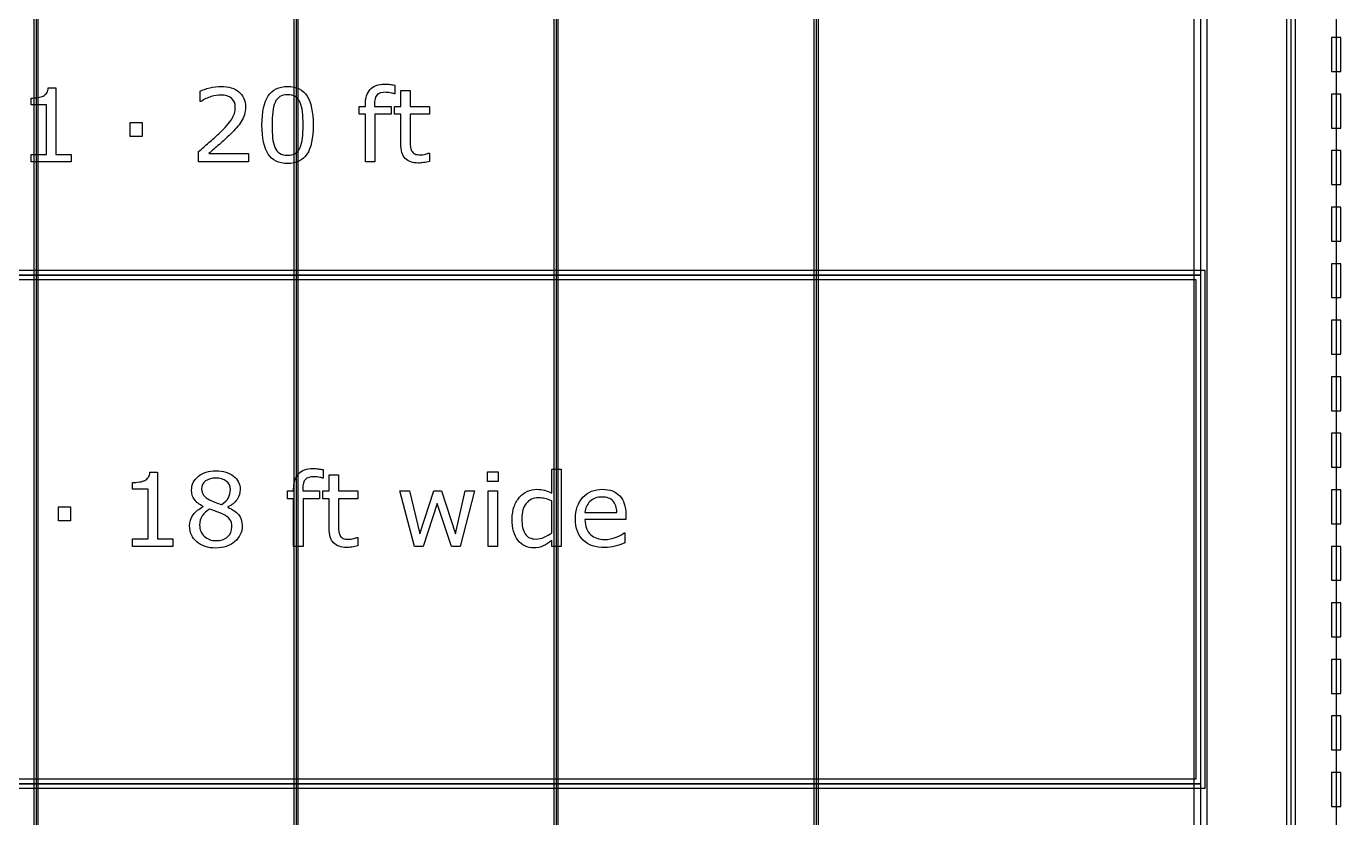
# Model space of a CAD drawing. Extents: x -13 to 750, y 12 to 2314.
# Drawn here: x 164.1 to 280.4, y 2150.9 to 2220.9 of the extents above; entities that cross this region are included whole.
import ezdxf

# ---------------------------------------------------------------- set-up
doc = ezdxf.new("R2010")
doc.units = 0
doc.layers.get('0').update_dxf_attribs({"linetype": 'CONTINUOUS'})

msp = doc.modelspace()

# ---------------------------------------------------------------- linework, layer by layer
at = {"color": 7}
for points in [[(43.400391, 2296.489609), (43.400391, 1844.29039), (268.59961, 1844.29039), (268.59961, 2296.489609)], [(44.599609, 2295.290391), (267.40039, 2295.290391), (267.40039, 1845.48961), (44.599609, 1845.48961)], [(275.59961, 2295.89), (275.59961, 1844.89), (276.40039, 1844.89), (276.40039, 2295.89)], [(164.80078, 2269.89), (164.80078, 2011.89), (165.19922, 2011.89), (165.19922, 2269.89)], [(187.80078, 2269.89), (187.80078, 2011.89), (188.19922, 2011.89), (188.19922, 2269.89)], [(210.80078, 2269.89), (210.80078, 2011.89), (211.19922, 2011.89), (211.19922, 2269.89)], [(233.80078, 2269.89), (233.80078, 2011.89), (234.19922, 2011.89), (234.19922, 2269.89)], [(44, 2224.89), (268, 2224.89), (268, 2198.89), (44, 2198.89)], [(279.59961, 2219.89), (279.59961, 2216.89), (280.40039, 2216.89), (280.40039, 2219.89)], [(279.59961, 2214.89), (279.59961, 2211.89), (280.40039, 2211.89), (280.40039, 2214.89)], [(174.38892, 2211.13561), (173.33862, 2211.13561), (173.33862, 2212.37926), (174.38892, 2212.37926)], [(189.51489, 2212.16393), (189.51489, 2212.16393)], [(188.35912, 2210.16881), (188.35912, 2210.16881)], [(279.59961, 2209.89), (279.59961, 2206.89), (280.40039, 2206.89), (280.40039, 2209.89)], [(279.59961, 2204.89), (279.59961, 2201.89), (280.40039, 2201.89), (280.40039, 2204.89)], [(279.59961, 2199.89), (279.59961, 2196.89), (280.40039, 2196.89), (280.40039, 2199.89)], [(43.599609, 2199.29039), (43.599609, 2153.48961), (268.40039, 2153.48961), (268.40039, 2199.29039)], [(44, 2198.89), (268, 2198.89), (268, 2153.89), (44, 2153.89)], [(44.400391, 2198.48961), (267.59961, 2198.48961), (267.59961, 2154.29039), (44.400391, 2154.29039)], [(279.59961, 2194.89), (279.59961, 2191.89), (280.40039, 2191.89), (280.40039, 2194.89)], [(279.59961, 2189.89), (279.59961, 2186.89), (280.40039, 2186.89), (280.40039, 2189.89)], [(279.59961, 2184.89), (279.59961, 2181.89), (280.40039, 2181.89), (280.40039, 2184.89)], [(205.87354, 2180.62047), (204.94189, 2180.62047), (204.94189, 2181.4774), (205.87354, 2181.4774)], [(182.19141, 2179.90855), (182.19141, 2179.90855)], [(279.59961, 2179.89), (279.59961, 2176.89), (280.40039, 2176.89), (280.40039, 2179.89)], [(203.79492, 2179.79869), (202.51611, 2174.89), (201.75146, 2174.89), (200.49023, 2178.67369), (199.23779, 2174.89), (198.47754, 2174.89), (197.18555, 2179.79869), (198.04687, 2179.79869), (198.94775, 2175.99742), (200.17383, 2179.79869), (200.85498, 2179.79869), (202.11182, 2175.99742), (202.96436, 2179.79869)], [(205.8208, 2174.89), (204.99463, 2174.89), (204.99463, 2179.79869), (205.8208, 2179.79869)], [(168.0498, 2177.13556), (166.99951, 2177.13556), (166.99951, 2178.37921), (168.0498, 2178.37921)], [(182.32764, 2176.63023), (182.32764, 2176.63023)], [(183.23291, 2176.71372), (183.23291, 2176.71372)], [(210.61084, 2176.09847), (210.61084, 2176.09847)], [(279.59961, 2174.89), (279.59961, 2171.89), (280.40039, 2171.89), (280.40039, 2174.89)], [(279.59961, 2169.89), (279.59961, 2166.89), (280.40039, 2166.89), (280.40039, 2169.89)], [(279.59961, 2164.89), (279.59961, 2161.89), (280.40039, 2161.89), (280.40039, 2164.89)], [(279.59961, 2159.89), (279.59961, 2156.89), (280.40039, 2156.89), (280.40039, 2159.89)], [(279.59961, 2154.89), (279.59961, 2151.89), (280.40039, 2151.89), (280.40039, 2154.89)], [(44, 2153.89), (268, 2153.89), (268, 2127.89), (44, 2127.89)]]:
    msp.add_lwpolyline(points, close=True, dxfattribs=at)
for points in [[(276, 2295.89), (276, 1844.89)], [(165, 2269.89), (165, 2011.89)], [(188, 2269.89), (188, 2011.89)], [(211, 2269.89), (211, 2011.89)], [(234, 2269.89), (234, 2011.89)], [(280, 2269.89), (280, 2011.89)], [(166.08765, 2215.45539), (166.7688, 2215.45539), (166.7688, 2209.55793), (168.10474, 2209.55793), (168.10474, 2208.89)], [(179.57886, 2214.23814), (179.53496, 2214.23814), (179.53496, 2215.161)], [(196.72632, 2214.92809), (196.68242, 2214.92809)], [(197.26685, 2210.49395), (197.26685, 2213.10431), (196.70874, 2213.10431), (196.70874, 2213.79864), (197.26685, 2213.79864), (197.26685, 2215.20929), (198.09302, 2215.20929), (198.09302, 2213.79864), (199.7981, 2213.79864), (199.7981, 2213.10431), (198.09302, 2213.10431), (198.09302, 2210.86749)], [(196.72637, 2215.68394), (196.72632, 2214.92809)], [(168.10474, 2208.89), (164.56274, 2208.89), (164.56274, 2209.55797), (165.92505, 2209.55797), (165.92505, 2213.94371), (164.56274, 2213.94371), (164.56274, 2214.54137)], [(194.92901, 2213.96564), (194.92901, 2213.79865), (196.41875, 2213.79865), (196.41875, 2213.10432), (194.95537, 2213.10432), (194.95537, 2208.89), (194.1292, 2208.89), (194.1292, 2213.10436), (193.57109, 2213.10436), (193.57109, 2213.79869), (194.1292, 2213.79869), (194.1292, 2213.96129)], [(183.802, 2208.89), (179.37231, 2208.89), (179.37231, 2209.80846)], [(180.28201, 2209.64146), (183.80203, 2209.64146), (183.802, 2208.89)], [(199.75417, 2209.67654), (199.79807, 2209.67654), (199.7981, 2208.93395)], [(175.07227, 2181.45539), (175.75342, 2181.45539), (175.75342, 2175.55793), (177.08936, 2175.55793), (177.08936, 2174.89)], [(190.92773, 2176.49405), (190.92773, 2179.10441), (190.36963, 2179.10441), (190.36963, 2179.79874), (190.92773, 2179.79874), (190.92773, 2181.20939), (191.75391, 2181.20939), (191.75391, 2179.79874), (193.45898, 2179.79874), (193.45898, 2179.10441), (191.75391, 2179.10441), (191.75391, 2176.86759)], [(190.38716, 2181.68394), (190.38721, 2180.92809)], [(210.61084, 2179.60093), (210.61084, 2181.72788), (211.43701, 2181.72788), (211.43701, 2174.89)], [(177.08936, 2174.89), (173.54736, 2174.89), (173.54736, 2175.55797), (174.90967, 2175.55797), (174.90967, 2179.94371), (173.54736, 2179.94371), (173.54736, 2180.54137)], [(188.58979, 2179.96564), (188.58979, 2179.79865), (190.07954, 2179.79865), (190.07954, 2179.10432), (188.61616, 2179.10432), (188.61616, 2174.89), (187.78999, 2174.89), (187.78999, 2179.10436), (187.23188, 2179.10436), (187.23188, 2179.79869), (187.78999, 2179.79869), (187.78999, 2179.96129)], [(190.38721, 2180.92809), (190.34321, 2180.92809)], [(210.61084, 2176.0985), (210.61084, 2178.91539)], [(179.79199, 2178.38365), (179.79199, 2178.41005)], [(181.96729, 2178.37489), (181.96729, 2178.34849)], [(213.55518, 2177.89146), (216.36768, 2177.89146)], [(217.17182, 2177.70689), (217.17187, 2177.25865)], [(217.17187, 2177.25865), (213.55518, 2177.25865)], [(193.41507, 2175.67664), (193.45897, 2175.67664), (193.45898, 2174.93395)], [(211.43701, 2174.89), (210.61084, 2174.89), (210.61084, 2175.40416)], [(217.03125, 2176.08971), (217.07515, 2176.08971), (217.07515, 2175.18883)]]:
    msp.add_lwpolyline(points, dxfattribs=at)
for points in [[(165.63501, 2214.7215), (165.769777, 2214.794747), (165.875247, 2214.887033), (165.95142, 2214.99836)], [(165.95142, 2214.99836), (166.03052, 2215.11262), (166.07593, 2215.264963), (166.08765, 2215.45539)], [(179.53496, 2215.161), (179.742967, 2215.263533), (180.019823, 2215.357283), (180.36553, 2215.44225)], [(180.36553, 2215.44225), (180.714163, 2215.52721), (181.051077, 2215.56969), (181.37627, 2215.56969)], [(181.35425, 2214.80943), (181.08765, 2214.80943), (180.799077, 2214.762557), (180.48853, 2214.66881)], [(182.29028, 2214.51939), (182.067627, 2214.71275), (181.755617, 2214.80943), (181.35425, 2214.80943)], [(181.37627, 2215.56969), (182.04717, 2215.56969), (182.57305, 2215.40709), (182.95391, 2215.08189)], [(182.95391, 2215.08189), (183.33477, 2214.75963), (183.5252, 2214.321643), (183.5252, 2213.76793)], [(185.53784, 2214.73033), (185.904053, 2215.28697), (186.475343, 2215.56529), (187.25171, 2215.56529)], [(187.25171, 2214.8402), (186.976317, 2214.8402), (186.7478, 2214.78307), (186.56616, 2214.66881)], [(187.25171, 2215.56529), (188.036863, 2215.56529), (188.609617, 2215.282577), (188.96997, 2214.71715)], [(187.93286, 2214.66881), (187.75708, 2214.78307), (187.53003, 2214.8402), (187.25171, 2214.8402)], [(194.1292, 2213.96129), (194.1292, 2214.544297), (194.27422, 2214.991073), (194.56426, 2215.30162)], [(194.56426, 2215.30162), (194.8543, 2215.6151), (195.273243, 2215.77184), (195.82109, 2215.77184)], [(195.16631, 2214.81379), (195.00811, 2214.658517), (194.92901, 2214.3758), (194.92901, 2213.96564)], [(195.93975, 2215.05109), (195.585257, 2215.05109), (195.327443, 2214.97199), (195.16631, 2214.81379)], [(195.82109, 2215.77184), (196.005663, 2215.77184), (196.171193, 2215.76304), (196.31768, 2215.74544)], [(196.32647, 2215.00719), (196.179983, 2215.036457), (196.051077, 2215.05109), (195.93975, 2215.05109)], [(196.31768, 2215.74544), (196.467093, 2215.72784), (196.603323, 2215.70734), (196.72637, 2215.68394)], [(196.68242, 2214.92809), (196.5916, 2214.95449), (196.47295, 2214.980857), (196.32647, 2215.00719)], [(164.56274, 2214.54137), (164.747313, 2214.54137), (164.94507, 2214.556003), (165.15601, 2214.58527)], [(165.15601, 2214.58527), (165.366943, 2214.61747), (165.52661, 2214.66288), (165.63501, 2214.7215)], [(180.48853, 2214.66881), (180.177983, 2214.575057), (179.87476, 2214.4315), (179.57886, 2214.23814)], [(182.62866, 2213.72398), (182.62866, 2214.063827), (182.515867, 2214.328963), (182.29028, 2214.51939)], [(182.31665, 2212.68248), (182.524657, 2213.004747), (182.62866, 2213.351913), (182.62866, 2213.72398)], [(183.5252, 2213.76793), (183.5252, 2213.518903), (183.492967, 2213.285993), (183.4285, 2213.0692)], [(184.98853, 2212.15514), (184.98853, 2213.318227), (185.171633, 2214.176623), (185.53784, 2214.73033)], [(186.13989, 2214.15025), (186.040283, 2213.933457), (185.971437, 2213.650743), (185.93335, 2213.30211)], [(186.56616, 2214.66881), (186.387453, 2214.55455), (186.245363, 2214.381697), (186.13989, 2214.15025)], [(188.35474, 2214.15904), (188.2522, 2214.384627), (188.111573, 2214.55455), (187.93286, 2214.66881)], [(188.56567, 2213.32408), (188.530537, 2213.652207), (188.460227, 2213.930527), (188.35474, 2214.15904)], [(188.96997, 2214.71715), (189.33325, 2214.15465), (189.51489, 2213.303577), (189.51489, 2212.16393)], [(181.16089, 2211.38609), (181.72339, 2211.931017), (182.108643, 2212.363147), (182.31665, 2212.68248)], [(183.15164, 2212.45836), (183.03738, 2212.27672), (182.902613, 2212.09801), (182.74734, 2211.92223)], [(183.4285, 2213.0692), (183.366967, 2212.855333), (183.27468, 2212.65172), (183.15164, 2212.45836)], [(185.93335, 2213.30211), (185.898217, 2212.953477), (185.88065, 2212.571153), (185.88065, 2212.15514)], [(188.62277, 2212.16393), (188.62277, 2212.609237), (188.603737, 2212.995953), (188.56567, 2213.32408)], [(180.29517, 2210.59947), (180.605717, 2210.863143), (180.89429, 2211.12535), (181.16089, 2211.38609)], [(182.18924, 2211.33775), (181.87576, 2211.030137), (181.55203, 2210.73131), (181.21805, 2210.44127)], [(182.74734, 2211.92223), (182.595, 2211.746443), (182.408967, 2211.551617), (182.18924, 2211.33775)], [(185.52905, 2209.58873), (185.168703, 2210.14537), (184.98853, 2211.00084), (184.98853, 2212.15514)], [(185.88065, 2212.15514), (185.88065, 2211.698107), (185.89675, 2211.31578), (185.92895, 2211.00816)], [(188.56567, 2211.00377), (188.603737, 2211.326037), (188.62277, 2211.712757), (188.62277, 2212.16393)], [(189.51489, 2212.16393), (189.51489, 2210.989123), (189.33032, 2210.12633), (188.96118, 2209.57555)], [(179.37231, 2209.80846), (179.67993, 2210.072127), (179.98755, 2210.335797), (180.29517, 2210.59947)], [(181.21805, 2210.44127), (180.884063, 2210.154163), (180.57205, 2209.88756), (180.28201, 2209.64146)], [(185.92895, 2211.00816), (185.96115, 2210.700547), (186.029997, 2210.425157), (186.13549, 2210.18199)], [(186.13549, 2210.18199), (186.23217, 2209.953477), (186.3684, 2209.77916), (186.54418, 2209.65904)], [(187.93725, 2209.65025), (188.11889, 2209.76451), (188.259513, 2209.937363), (188.35912, 2210.16881)], [(188.35913, 2210.16881), (188.46167, 2210.406117), (188.530517, 2210.684437), (188.56567, 2211.00377)], [(197.65796, 2209.19757), (197.39722, 2209.467097), (197.26685, 2209.899223), (197.26685, 2210.49395)], [(198.09302, 2210.86749), (198.09302, 2210.609677), (198.098887, 2210.407527), (198.11062, 2210.26104)], [(198.11062, 2210.26104), (198.122353, 2210.117487), (198.163367, 2209.982723), (198.23366, 2209.85675)], [(187.25171, 2208.75377), (186.46655, 2208.75377), (185.89233, 2209.03209), (185.52905, 2209.58873)], [(186.54418, 2209.65904), (186.722893, 2209.538927), (186.958733, 2209.47887), (187.2517, 2209.47887)], [(187.2517, 2209.47887), (187.527087, 2209.47887), (187.755603, 2209.535997), (187.93725, 2209.65025)], [(188.96118, 2209.57555), (188.594973, 2209.027697), (188.02515, 2208.75377), (187.25171, 2208.75377)], [(198.80054, 2208.79327), (198.29956, 2208.79327), (197.9187, 2208.928037), (197.65796, 2209.19757)], [(198.23366, 2209.85675), (198.298127, 2209.739563), (198.386017, 2209.653137), (198.49733, 2209.59747)], [(198.49733, 2209.59747), (198.61159, 2209.544737), (198.784443, 2209.51837), (199.01589, 2209.51837)], [(199.01589, 2209.51837), (199.150657, 2209.51837), (199.29128, 2209.537403), (199.43776, 2209.57547)], [(199.7981, 2208.93395), (199.642827, 2208.89295), (199.472903, 2208.859257), (199.28833, 2208.83287)], [(199.43776, 2209.57547), (199.584247, 2209.61647), (199.689717, 2209.65016), (199.75417, 2209.67654)], [(199.28833, 2208.83287), (199.10669, 2208.80647), (198.944093, 2208.79327), (198.80054, 2208.79327)], [(174.93604, 2180.99836), (175.01514, 2181.11262), (175.06055, 2181.264963), (175.07227, 2181.45539)], [(178.75928, 2179.86024), (178.75928, 2180.352433), (178.961427, 2180.76259), (179.36572, 2181.09071)], [(179.36572, 2181.09071), (179.77002, 2181.418837), (180.28418, 2181.5829), (180.9082, 2181.5829)], [(180.9082, 2181.5829), (181.56152, 2181.5829), (182.083007, 2181.426163), (182.47266, 2181.11269)], [(182.47266, 2181.11269), (182.862307, 2180.79921), (183.05713, 2180.40077), (183.05713, 2179.91737)], [(187.78999, 2179.96129), (187.78999, 2180.544297), (187.93501, 2180.991073), (188.22505, 2181.30162)], [(188.22505, 2181.30162), (188.51509, 2181.6151), (188.934033, 2181.77184), (189.48188, 2181.77184)], [(189.60054, 2181.05109), (189.246047, 2181.05109), (188.988233, 2180.97199), (188.8271, 2180.81379)], [(189.48188, 2181.77184), (189.666453, 2181.77184), (189.831983, 2181.76304), (189.97847, 2181.74544)], [(189.98725, 2181.00719), (189.84077, 2181.036457), (189.711867, 2181.05109), (189.60054, 2181.05109)], [(189.97847, 2181.74544), (190.127883, 2181.72784), (190.264113, 2181.70734), (190.38716, 2181.68394)], [(173.54736, 2180.54137), (173.731933, 2180.54137), (173.929687, 2180.556003), (174.14062, 2180.58527)], [(174.14062, 2180.58527), (174.35156, 2180.61747), (174.51123, 2180.66288), (174.61963, 2180.7215)], [(174.61963, 2180.7215), (174.754397, 2180.794747), (174.859867, 2180.887033), (174.93604, 2180.99836)], [(179.99414, 2180.6732), (179.759767, 2180.49742), (179.64258, 2180.260117), (179.64258, 2179.96129)], [(179.64258, 2179.96129), (179.64258, 2179.75035), (179.701173, 2179.567243), (179.81836, 2179.41197)], [(180.90381, 2180.93688), (180.53467, 2180.93688), (180.231447, 2180.848987), (179.99414, 2180.6732)], [(181.82666, 2180.65563), (181.586427, 2180.84313), (181.27881, 2180.93688), (180.90381, 2180.93688)], [(182.19141, 2179.90855), (182.19141, 2180.22203), (182.069827, 2180.471057), (181.82666, 2180.65563)], [(182.02441, 2179.18785), (182.135743, 2179.395857), (182.19141, 2179.63609), (182.19141, 2179.90855)], [(183.05713, 2179.91737), (183.05713, 2179.621477), (182.964843, 2179.329973), (182.78027, 2179.04286)], [(188.8271, 2180.81379), (188.668893, 2180.658517), (188.58979, 2180.3758), (188.58979, 2179.96564)], [(190.34321, 2180.92809), (190.25239, 2180.954423), (190.133737, 2180.98079), (189.98725, 2181.00719)], [(208.4707, 2179.75914), (208.737307, 2179.876327), (209.012697, 2179.93492), (209.29687, 2179.93492)], [(209.29687, 2179.93492), (209.554683, 2179.93492), (209.7832, 2179.907087), (209.98242, 2179.85142)], [(213.37056, 2179.2274), (213.810013, 2179.69908), (214.38716, 2179.93492), (215.102, 2179.93492)], [(215.102, 2179.93492), (215.764107, 2179.93492), (216.273873, 2179.74156), (216.6313, 2179.35484)], [(179.00977, 2179.02528), (178.842777, 2179.24794), (178.75928, 2179.52626), (178.75928, 2179.86024)], [(179.79199, 2178.41005), (179.44043, 2178.59755), (179.17969, 2178.802627), (179.00977, 2179.02528)], [(179.81836, 2179.41197), (179.93848, 2179.25963), (180.118657, 2179.1234), (180.35889, 2179.00328)], [(180.35889, 2179.00328), (180.467283, 2178.950547), (180.622557, 2178.8817), (180.82471, 2178.79674)], [(180.82471, 2178.79674), (181.029783, 2178.71178), (181.229, 2178.641467), (181.42236, 2178.5858)], [(181.42236, 2178.5858), (181.7124, 2178.77916), (181.913083, 2178.979843), (182.02441, 2179.18785)], [(182.78027, 2179.04286), (182.595703, 2178.75868), (182.32471, 2178.536023), (181.96729, 2178.37489)], [(207.29297, 2178.41881), (207.413083, 2178.744003), (207.574217, 2179.02086), (207.77637, 2179.24938)], [(207.77637, 2179.24938), (207.97559, 2179.472033), (208.207033, 2179.641953), (208.4707, 2179.75914)], [(209.4375, 2179.17903), (208.974607, 2179.17903), (208.614257, 2179.017897), (208.35645, 2178.69563)], [(210.01318, 2179.12193), (209.8374, 2179.159997), (209.645507, 2179.17903), (209.4375, 2179.17903)], [(209.98242, 2179.85142), (210.18164, 2179.798687), (210.391113, 2179.71519), (210.61084, 2179.60093)], [(210.61084, 2178.91539), (210.388187, 2179.014997), (210.188967, 2179.083843), (210.01318, 2179.12193)], [(212.71577, 2177.31578), (212.71577, 2178.118513), (212.934033, 2178.75572), (213.37056, 2179.2274)], [(213.99902, 2178.86266), (213.73828, 2178.601913), (213.590333, 2178.27818), (213.55518, 2177.89146)], [(215.05811, 2179.25377), (214.615723, 2179.25377), (214.262693, 2179.1234), (213.99902, 2178.86266)], [(216.03809, 2178.89781), (215.824223, 2179.135117), (215.497563, 2179.25377), (215.05811, 2179.25377)], [(216.36768, 2177.89146), (216.365013, 2178.32506), (216.25515, 2178.66051), (216.03809, 2178.89781)], [(216.6313, 2179.35484), (216.991647, 2178.968127), (217.17182, 2178.41881), (217.17182, 2177.70689)], [(178.5835, 2176.69615), (178.5835, 2177.05943), (178.688967, 2177.387557), (178.8999, 2177.68053)], [(178.8999, 2177.68053), (179.11084, 2177.97643), (179.408203, 2178.210803), (179.79199, 2178.38365)], [(179.7085, 2177.59703), (179.550293, 2177.350937), (179.47119, 2177.072617), (179.47119, 2176.76207)], [(180.3457, 2178.1815), (180.082033, 2178.037947), (179.869633, 2177.843123), (179.7085, 2177.59703)], [(181.00049, 2177.94859), (180.836423, 2178.004257), (180.61816, 2178.081893), (180.3457, 2178.1815)], [(181.45312, 2177.76842), (181.315427, 2177.832887), (181.16455, 2177.892943), (181.00049, 2177.94859)], [(182.14746, 2177.27623), (182.030273, 2177.44029), (181.798827, 2177.604353), (181.45312, 2177.76842)], [(181.96729, 2178.34849), (182.377443, 2178.172703), (182.690917, 2177.955907), (182.90771, 2177.6981)], [(182.90771, 2177.6981), (183.12451, 2177.440287), (183.23291, 2177.11216), (183.23291, 2176.71372)], [(207.11719, 2177.30699), (207.11719, 2177.72301), (207.175783, 2178.093617), (207.29297, 2178.41881)], [(208.35645, 2178.69563), (208.098637, 2178.37337), (207.96973, 2177.91634), (207.96973, 2177.32454)], [(179.21191, 2175.2899), (178.79297, 2175.656113), (178.5835, 2176.124863), (178.5835, 2176.69615)], [(179.47119, 2176.76207), (179.47119, 2176.366563), (179.60742, 2176.039903), (179.87988, 2175.78209)], [(181.94092, 2175.72496), (182.198733, 2175.944687), (182.32764, 2176.246443), (182.32764, 2176.63023)], [(182.32764, 2176.63023), (182.32764, 2176.899763), (182.26758, 2177.115097), (182.14746, 2177.27623)], [(183.23291, 2176.71373), (183.23291, 2176.148303), (183.01172, 2175.67809), (182.56934, 2175.30309)], [(191.31885, 2175.19767), (191.058103, 2175.467197), (190.92773, 2175.899323), (190.92773, 2176.49405)], [(191.75391, 2176.86759), (191.75391, 2176.609777), (191.759777, 2176.407627), (191.77151, 2176.26114)], [(207.63135, 2175.43053), (207.288577, 2175.881703), (207.11719, 2176.50719), (207.11719, 2177.30699)], [(207.96973, 2177.32454), (207.96973, 2176.741533), (208.069337, 2176.297687), (208.26855, 2175.993)], [(213.40132, 2175.43492), (212.944287, 2175.877307), (212.71577, 2176.50426), (212.71577, 2177.31578)], [(213.55518, 2177.25865), (213.55518, 2176.956897), (213.60059, 2176.693227), (213.69141, 2176.46764)], [(213.69141, 2176.46764), (213.78223, 2176.24498), (213.90674, 2176.061873), (214.06494, 2175.91832)], [(180.9082, 2174.74059), (180.19922, 2174.74059), (179.63379, 2174.923693), (179.21191, 2175.2899)], [(179.87988, 2175.78209), (180.15234, 2175.524277), (180.498043, 2175.39537), (180.91699, 2175.39537)], [(182.56934, 2175.30309), (182.129887, 2174.92809), (181.576173, 2174.74059), (180.9082, 2174.74059)], [(180.91699, 2175.39537), (181.344723, 2175.39537), (181.686033, 2175.505233), (181.94092, 2175.72496)], [(191.77151, 2176.26114), (191.783243, 2176.117587), (191.82426, 2175.982823), (191.89456, 2175.85685)], [(191.89456, 2175.85685), (191.959027, 2175.739663), (192.046917, 2175.653237), (192.15823, 2175.59757)], [(192.15823, 2175.59757), (192.27249, 2175.544837), (192.445343, 2175.51847), (192.67679, 2175.51847)], [(192.67679, 2175.51847), (192.811557, 2175.51847), (192.95218, 2175.537503), (193.09866, 2175.57557)], [(193.09866, 2175.57557), (193.245147, 2175.61657), (193.350617, 2175.65026), (193.41507, 2175.67664)], [(209.02881, 2174.75377), (208.44287, 2174.75377), (207.97705, 2174.979357), (207.63135, 2175.43053)], [(208.26855, 2175.993), (208.46777, 2175.69124), (208.787107, 2175.54036), (209.22656, 2175.54036)], [(209.22656, 2175.54036), (209.460933, 2175.54036), (209.69824, 2175.59163), (209.93848, 2175.69417)], [(210.61084, 2175.40416), (210.373533, 2175.19908), (210.125973, 2175.039413), (209.86816, 2174.92516)], [(209.93848, 2175.69417), (210.178713, 2175.799637), (210.402833, 2175.934403), (210.61084, 2176.09847)], [(215.30854, 2174.77574), (214.494087, 2174.77574), (213.858347, 2174.995467), (213.40132, 2175.43492)], [(214.06494, 2175.91832), (214.217287, 2175.777693), (214.397463, 2175.672223), (214.60547, 2175.60191)], [(214.60547, 2175.60191), (214.816403, 2175.531603), (215.047847, 2175.49645), (215.2998, 2175.49645)], [(215.2998, 2175.49645), (215.633787, 2175.49645), (215.969237, 2175.562367), (216.30615, 2175.6942)], [(216.30615, 2175.6942), (216.645997, 2175.828967), (216.887697, 2175.960803), (217.03125, 2176.08971)], [(192.46143, 2174.79337), (191.96045, 2174.79337), (191.57959, 2174.928137), (191.31885, 2175.19767)], [(192.94922, 2174.83287), (192.76758, 2174.806537), (192.604983, 2174.79337), (192.46143, 2174.79337)], [(193.45898, 2174.93395), (193.303707, 2174.89295), (193.133787, 2174.859257), (192.94922, 2174.83287)], [(209.86816, 2174.92516), (209.610353, 2174.8109), (209.33057, 2174.75377), (209.02881, 2174.75377)], [(216.22261, 2174.89439), (215.93257, 2174.81529), (215.62788, 2174.77574), (215.30854, 2174.77574)], [(217.07515, 2175.18883), (216.796823, 2175.071643), (216.512643, 2174.973497), (216.22261, 2174.89439)]]:
    msp.add_open_spline(points, degree=3, dxfattribs=at)

doc.saveas('drawing.dxf')
